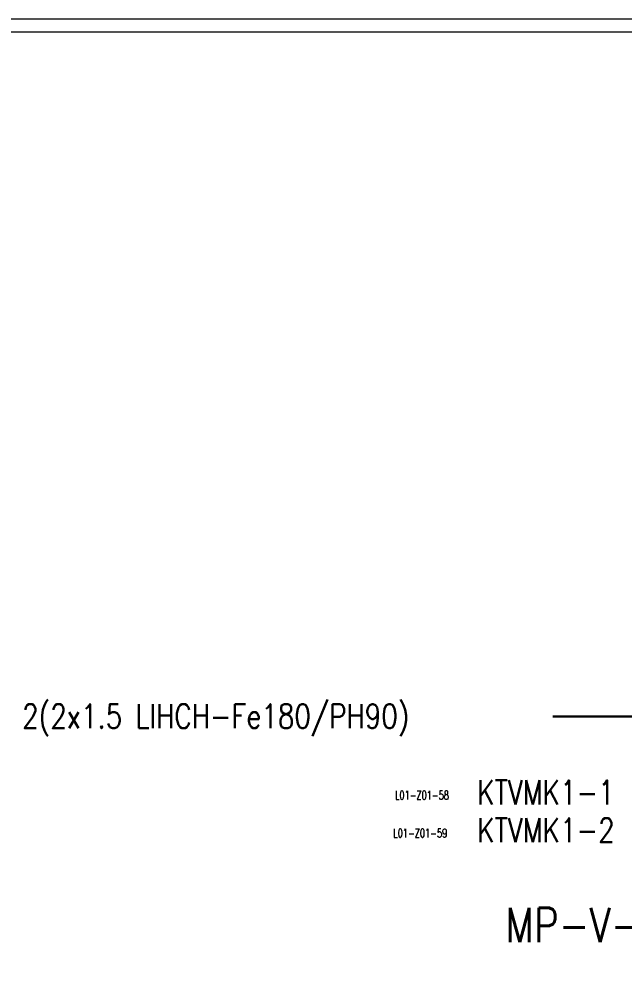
# Model space of a CAD drawing. Extents: x -3709 to 34962, y 0 to 8245.
# Drawn here: x 9063 to 9765, y 3109 to 4205 of the extents above; entities that cross this region are included whole.
import ezdxf

# ---------------------------------------------------------------- set-up
doc = ezdxf.new("R2010")
doc.units = 0
for name, color, linetype, lineweight in [('40A', 9, 'Continuous', 9), ('E-DEDEKTÖR NUMARALARI', 20, 'Continuous', 30), ('E-YAZI', 7, 'Continuous', 30)]:
    doc.layers.add(name, color=color, linetype=linetype, lineweight=lineweight)
doc.styles.add('E-YAZI', font='txttw.shx')

msp = doc.modelspace()

# ---------------------------------------------------------------- linework, layer by layer
at = {"layer": '40A'}
for points in [[(13990, 0), (6995, 0), (6995, 4205), (13990, 4205)], [(7075, 4190), (13450.1, 4190), (13450.1, 15), (7075, 15)]]:
    msp.add_lwpolyline(points, close=True, dxfattribs=at)
at = {"layer": 'E-YAZI', "color": 3}
msp.add_line((9855.2, 3395.3), (9682.2, 3395.3), dxfattribs=at)

# ---------------------------------------------------------------- texts
at = {"layer": 'E-DEDEKTÖR NUMARALARI', "style": 'E-YAZI', "width": 0.7}
for s, p in [('L01-Z01-58', (9499.2, 3298.8)), ('L01-Z01-59', (9497.2, 3254.8))]:
    msp.add_text(s, height=10, dxfattribs=at).set_placement(p)
at = {"layer": 'E-YAZI', "color": 3, "style": 'E-YAZI', "width": 0.8}
for s, height, p in [('2(2x1.5 LIHCH-Fe180/PH90)', 28, (9066.7, 3381.5)), ('KTVMK1-1', 28, (9594.7, 3293.1)), ('KTVMK1-2', 28, (9594.7, 3249.1)), ('MP-V-14', 40, (9627.5, 3133))]:
    msp.add_text(s, height=height, dxfattribs=at).set_placement(p)

doc.saveas('drawing.dxf')
